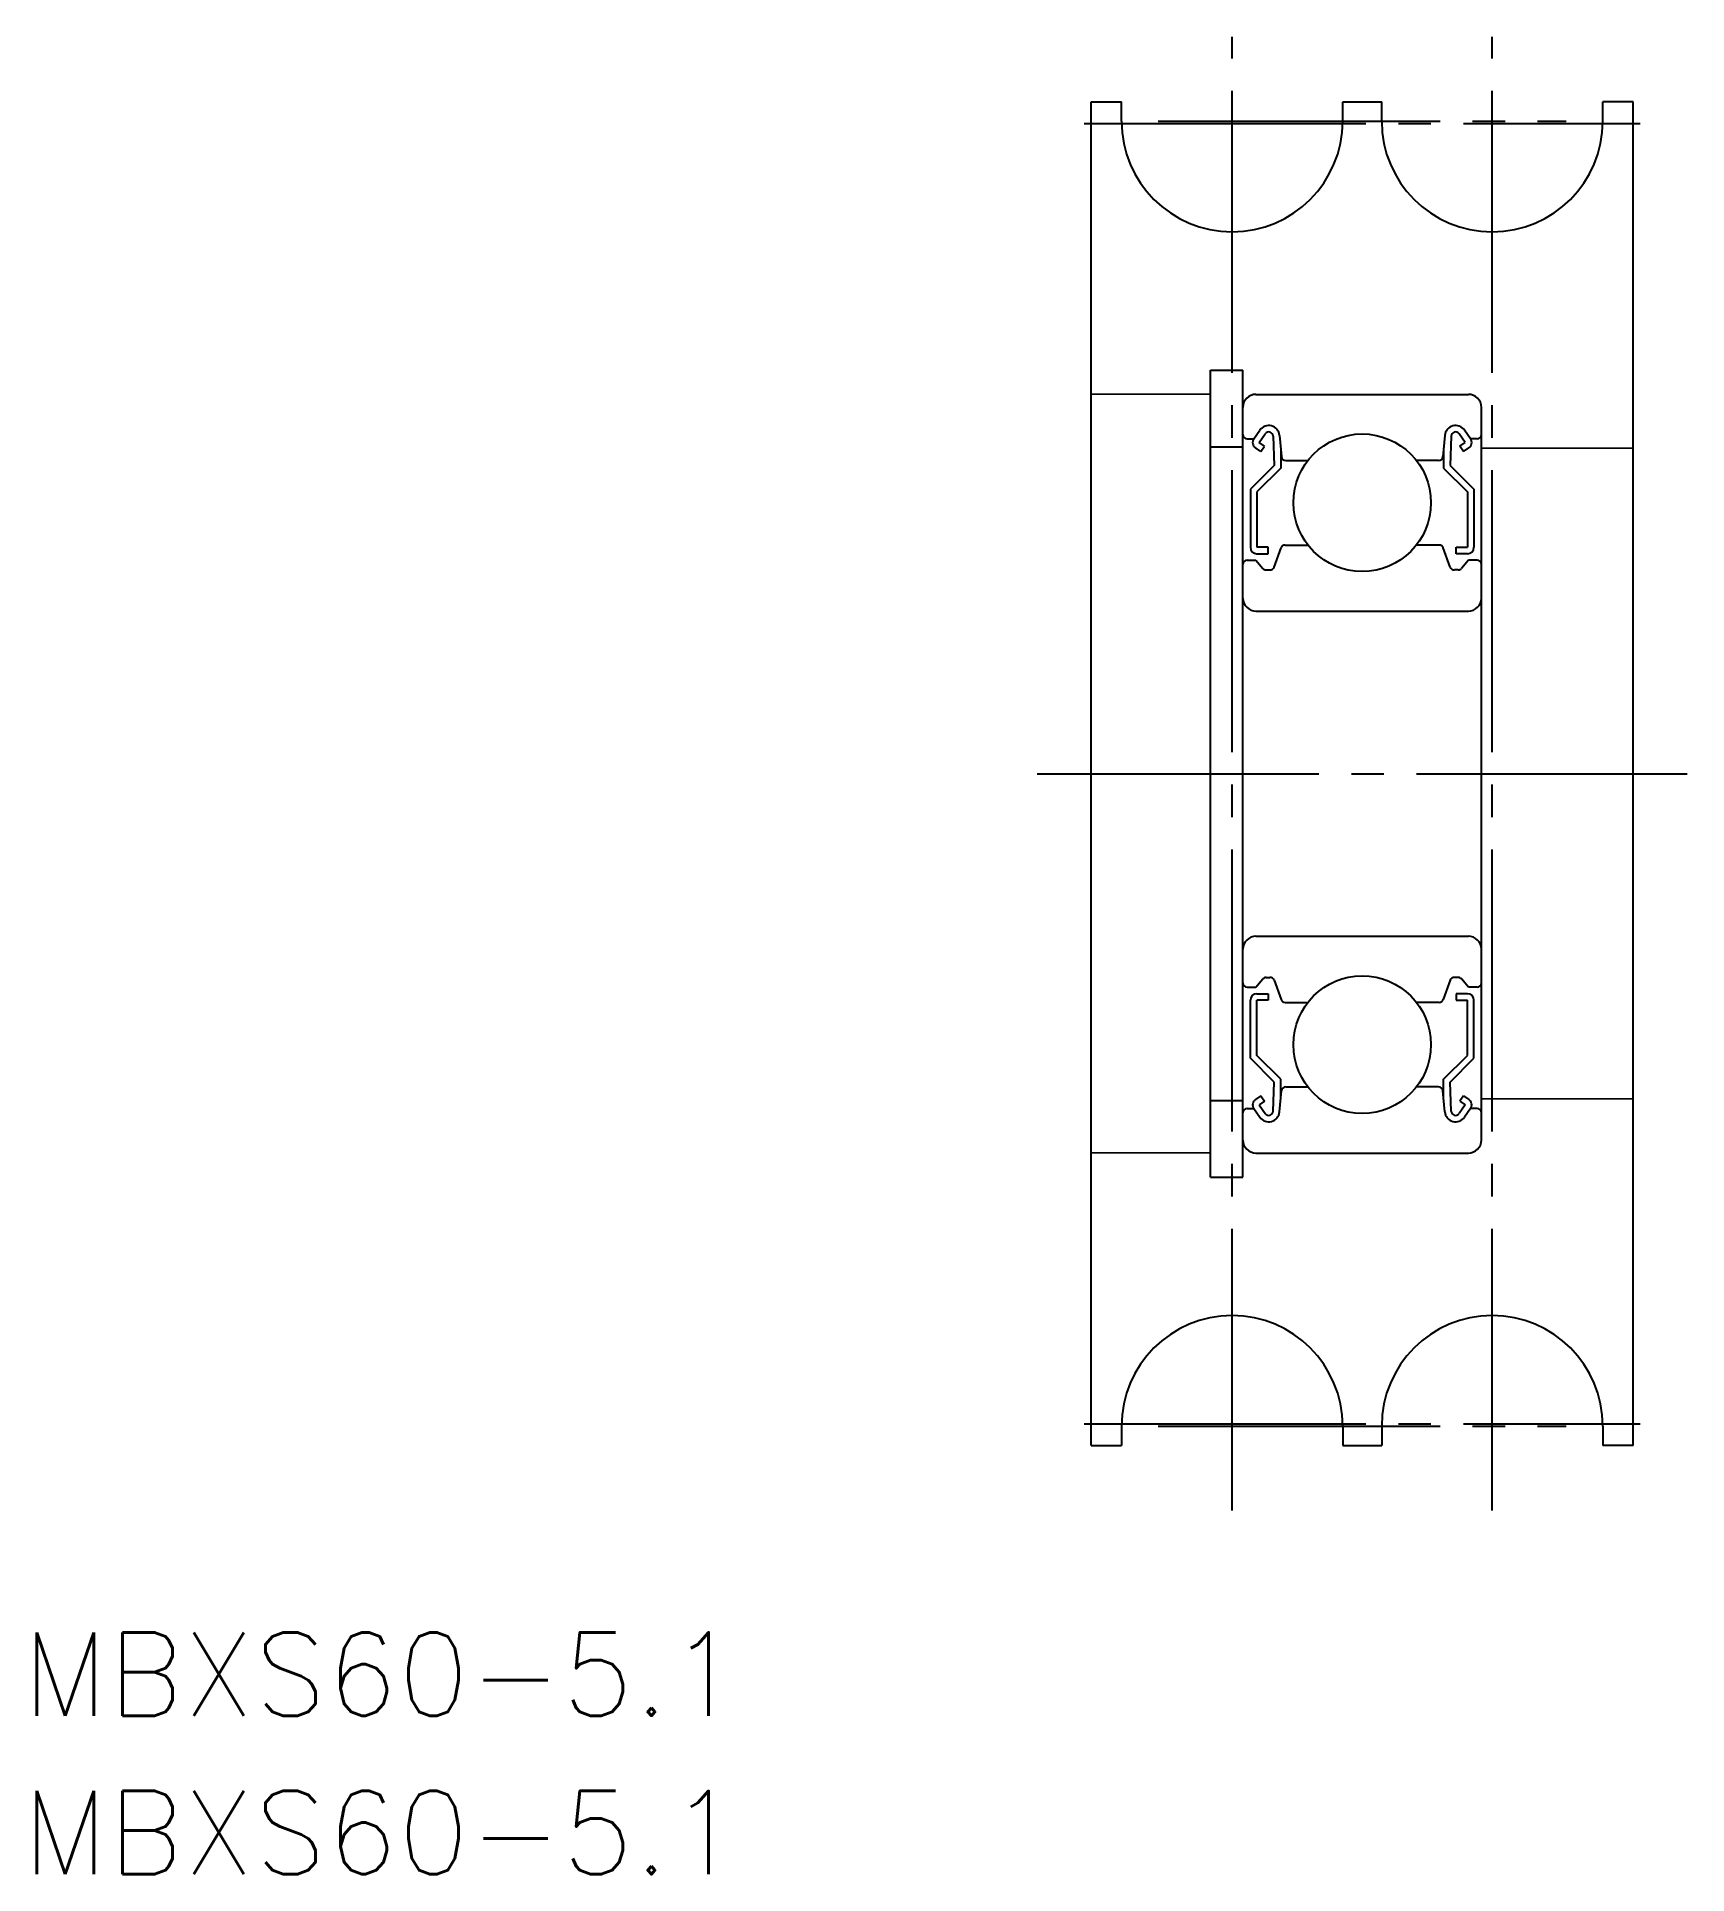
# Model space of a CAD drawing. Extents: x 230.6 to 306.7, y 158.2 to 242.9.
import ezdxf

# ---------------------------------------------------------------- set-up
doc = ezdxf.new("R2010")
doc.units = 0
doc.linetypes.add('CENTER', pattern=[17.5, 13, -1.5, 1.5, -1.5])
doc.layers.get('0').update_dxf_attribs({"linetype": 'CONTINUOUS'})
doc.layers.add('CENTER', color=1, linetype='CENTER')
doc.styles.get("Standard").update_dxf_attribs({"font": 'txt.shx', "bigfont": '@extfont2.shx'})

msp = doc.modelspace()

# ---------------------------------------------------------------- linework, layer by layer
at = {"color": 7, "linetype": 'CONTINUOUS'}
for p, q in [((279.233, 177.934), (279.233, 239.934)), ((279.233, 239.934), (280.633, 239.934)), ((280.633, 239.034), (280.633, 239.934)), ((290.833, 239.034), (290.833, 239.934)), ((290.833, 239.934), (292.633, 239.934)), ((292.633, 239.034), (292.633, 239.934)), ((302.833, 239.034), (302.833, 239.934)), ((304.233, 239.934), (302.833, 239.934)), ((304.233, 177.934), (304.233, 239.934)), ((284.733, 190.322), (284.733, 227.546)), ((284.733, 227.546), (286.233, 227.546)), ((286.233, 190.322), (286.233, 227.546)), ((284.732, 226.429), (279.233, 226.437)), ((284.733, 224.014), (286.233, 224.014)), ((304.233, 223.936), (297.233, 223.946)), ((284.733, 193.855), (286.233, 193.855)), ((304.233, 193.932), (297.233, 193.922)), ((284.732, 191.429), (279.233, 191.437)), ((284.733, 190.322), (286.233, 190.322)), ((280.633, 178.834), (280.633, 177.934)), ((290.833, 178.834), (290.833, 177.934)), ((292.633, 178.834), (292.633, 177.934)), ((302.833, 178.834), (302.833, 177.934)), ((279.233, 177.934), (280.633, 177.934)), ((290.833, 177.934), (292.633, 177.934)), ((304.233, 177.934), (302.833, 177.934))]:
    msp.add_line(p, q, dxfattribs=at)
for p, q in [((286.833, 226.434), (296.633, 226.434)), ((286.233, 192.034), (286.233, 225.834)), ((297.233, 192.034), (297.233, 225.834)), ((286.732, 224.384), (287.011, 224.781)), ((296.733, 224.384), (296.454, 224.781)), ((286.433, 224.384), (286.733, 224.384)), ((287.052, 223.794), (286.806, 223.966)), ((286.979, 224.212), (287.261, 224.614)), ((287.224, 224.039), (286.979, 224.212)), ((287.052, 223.794), (287.224, 224.039)), ((287.624, 224.507), (287.675, 223.158)), ((287.918, 224.538), (288.005, 223.566)), ((287.975, 223.905), (287.975, 223.034)), ((295.547, 224.538), (295.46, 223.566)), ((295.491, 223.905), (295.491, 223.034)), ((295.841, 224.507), (295.791, 223.158)), ((296.487, 224.212), (296.204, 224.614)), ((296.242, 224.039), (296.487, 224.212)), ((296.414, 223.794), (296.242, 224.039)), ((296.414, 223.794), (296.659, 223.966)), ((297.033, 224.384), (296.733, 224.384)), ((287.675, 223.158), (286.575, 222.058)), ((287.975, 223.034), (286.875, 221.934)), ((288.204, 223.384), (289.227, 223.384)), ((295.261, 223.384), (294.238, 223.384)), ((295.491, 223.034), (296.591, 221.934)), ((295.791, 223.158), (296.891, 222.058)), ((286.575, 222.058), (286.575, 219.384)), ((286.875, 221.934), (286.875, 219.384)), ((296.591, 221.934), (296.591, 219.384)), ((296.891, 222.058), (296.891, 219.384)), ((286.433, 218.784), (286.833, 218.784)), ((286.833, 218.784), (287.15, 218.406)), ((287.395, 219.384), (286.875, 219.384)), ((286.875, 219.084), (287.395, 219.084)), ((287.395, 219.084), (287.395, 219.384)), ((287.666, 218.466), (287.99, 219.353)), ((288.178, 219.484), (289.227, 219.484)), ((295.287, 219.484), (294.238, 219.484)), ((295.799, 218.466), (295.475, 219.353)), ((296.071, 219.384), (296.591, 219.384)), ((296.071, 219.084), (296.071, 219.384)), ((296.591, 219.084), (296.071, 219.084)), ((296.633, 218.784), (296.315, 218.406)), ((297.033, 218.784), (296.633, 218.784)), ((287.303, 218.334), (287.478, 218.334)), ((296.162, 218.334), (295.987, 218.334)), ((286.833, 216.434), (296.633, 216.434)), ((286.233, 208.934), (286.233, 208.934)), ((286.833, 201.434), (296.633, 201.434)), ((286.233, 200.684), (286.233, 200.684)), ((286.833, 199.084), (287.15, 199.463)), ((287.303, 199.534), (287.478, 199.534)), ((287.666, 199.403), (287.99, 198.516)), ((295.799, 199.403), (295.475, 198.516)), ((296.162, 199.534), (295.987, 199.534)), ((296.633, 199.084), (296.315, 199.463)), ((286.433, 199.084), (286.833, 199.084)), ((286.575, 195.81), (286.575, 198.484)), ((286.875, 198.784), (287.395, 198.784)), ((286.875, 195.934), (286.875, 198.484)), ((287.395, 198.484), (286.875, 198.484)), ((287.395, 198.784), (287.395, 198.484)), ((288.178, 198.384), (289.227, 198.384)), ((295.287, 198.384), (294.238, 198.384)), ((296.071, 198.784), (296.071, 198.484)), ((296.591, 198.784), (296.071, 198.784)), ((296.071, 198.484), (296.591, 198.484)), ((296.591, 195.934), (296.591, 198.484)), ((297.033, 199.084), (296.633, 199.084)), ((296.891, 195.81), (296.891, 198.484)), ((287.975, 194.834), (286.875, 195.934)), ((295.491, 194.834), (296.591, 195.934)), ((287.675, 194.71), (286.575, 195.81)), ((295.791, 194.71), (296.891, 195.81)), ((287.624, 193.361), (287.675, 194.71)), ((287.918, 193.33), (288.005, 194.302)), ((287.975, 193.963), (287.975, 194.834)), ((288.204, 194.484), (289.227, 194.484)), ((295.261, 194.484), (294.238, 194.484)), ((295.547, 193.33), (295.46, 194.302)), ((295.491, 193.963), (295.491, 194.834)), ((295.841, 193.361), (295.791, 194.71)), ((286.433, 193.484), (286.733, 193.484)), ((286.732, 193.484), (287.011, 193.087)), ((287.052, 194.074), (286.806, 193.902)), ((287.224, 193.829), (286.979, 193.656)), ((286.979, 193.656), (287.261, 193.254)), ((287.052, 194.074), (287.224, 193.829)), ((296.487, 193.656), (296.204, 193.254)), ((296.414, 194.074), (296.242, 193.829)), ((296.242, 193.829), (296.487, 193.656)), ((296.414, 194.074), (296.659, 193.902)), ((296.733, 193.484), (296.454, 193.087)), ((297.033, 193.484), (296.733, 193.484)), ((286.833, 191.434), (296.633, 191.434))]:
    msp.add_line(p, q)
for centre in [(291.733, 221.434), (291.733, 196.434)]:
    msp.add_circle(centre, 3.175)
for centre, start, end in [((285.733, 239.034), 180, 0), ((297.733, 239.034), 180, 0), ((285.733, 178.834), 0, 180), ((297.733, 178.834), 0, 180)]:
    msp.add_arc(centre, 5.1, start, end, dxfattribs=at)
for centre, radius, start, end in [((286.833, 225.834), 0.6, 90, 180), ((296.633, 225.834), 0.6, 0, 90), ((287.42, 224.494), 0.5, 5.06502, 144.93555), ((287.424, 224.499), 0.2, 2.13118, 144.93675), ((296.045, 224.494), 0.5, 35.06445, 174.93498), ((296.041, 224.499), 0.2, 35.06325, 177.86882), ((286.433, 224.584), 0.2, 180, 270), ((286.978, 224.212), 0.3, 144.93555, 235.03769), ((296.487, 224.212), 0.3, 304.96231, 35.06445), ((297.033, 224.584), 0.2, 270, 0), ((288.204, 223.584), 0.2, 185.06502, 270), ((295.261, 223.584), 0.2, 270, 354.93498), ((286.433, 218.584), 0.2, 90, 180), ((286.875, 219.384), 0.3, 180, 270), ((288.178, 219.284), 0.2, 90, 159.97033), ((295.287, 219.284), 0.2, 20.02967, 90), ((296.591, 219.384), 0.3, 270, 0), ((297.033, 218.584), 0.2, 0, 90), ((287.303, 218.534), 0.2, 219.99699, 270), ((287.478, 218.534), 0.2, 270, 339.97033), ((295.987, 218.534), 0.2, 200.02967, 270), ((296.162, 218.534), 0.2, 270, 320.00301), ((286.833, 217.034), 0.6, 180, 270), ((296.633, 217.034), 0.6, 270, 0), ((286.833, 200.834), 0.6, 90, 180), ((296.633, 200.834), 0.6, 0, 90), ((286.433, 199.284), 0.2, 180, 270), ((287.303, 199.334), 0.2, 90, 140.00301), ((287.478, 199.334), 0.2, 20.02967, 90), ((295.987, 199.334), 0.2, 90, 159.97033), ((296.162, 199.334), 0.2, 39.99699, 90), ((297.033, 199.284), 0.2, 270, 0), ((286.875, 198.484), 0.3, 90, 180), ((288.178, 198.584), 0.2, 200.02967, 270), ((295.287, 198.584), 0.2, 270, 339.97033), ((296.591, 198.484), 0.3, 0, 90), ((288.204, 194.284), 0.2, 90, 174.93498), ((295.261, 194.284), 0.2, 5.06502, 90), ((286.433, 193.284), 0.2, 90, 180), ((286.978, 193.657), 0.3, 124.96231, 215.06445), ((287.42, 193.374), 0.5, 215.06445, 354.93498), ((287.424, 193.369), 0.2, 215.06325, 357.86882), ((296.045, 193.374), 0.5, 185.06502, 324.93555), ((296.041, 193.369), 0.2, 182.13118, 324.93675), ((296.487, 193.657), 0.3, 324.93555, 55.03769), ((297.033, 193.284), 0.2, 0, 90), ((286.833, 192.034), 0.6, 180, 270), ((296.633, 192.034), 0.6, 270, 0)]:
    msp.add_arc(centre, radius, start, end)
at = {"layer": 'CENTER', "color": 1, "linetype": 'CENTER'}
for p, q in [((285.733, 174.934), (285.733, 242.934)), ((297.733, 174.934), (297.733, 242.934)), ((278.902, 238.934), (304.563, 238.934)), ((282.325, 239.034), (301.141, 239.034)), ((276.733, 208.934), (306.733, 208.934)), ((278.902, 178.934), (304.563, 178.934)), ((282.325, 178.834), (301.141, 178.834))]:
    msp.add_line(p, q, dxfattribs=at)

# ---------------------------------------------------------------- texts
at = {"color": 7, "linetype": 'CONTINUOUS'}
for p in [(229.916, 165.468), (229.916, 158.159)]:
    msp.add_text('MBXS60-5.1', height=3.8472, dxfattribs=at).set_placement(p)

doc.saveas('drawing.dxf')
